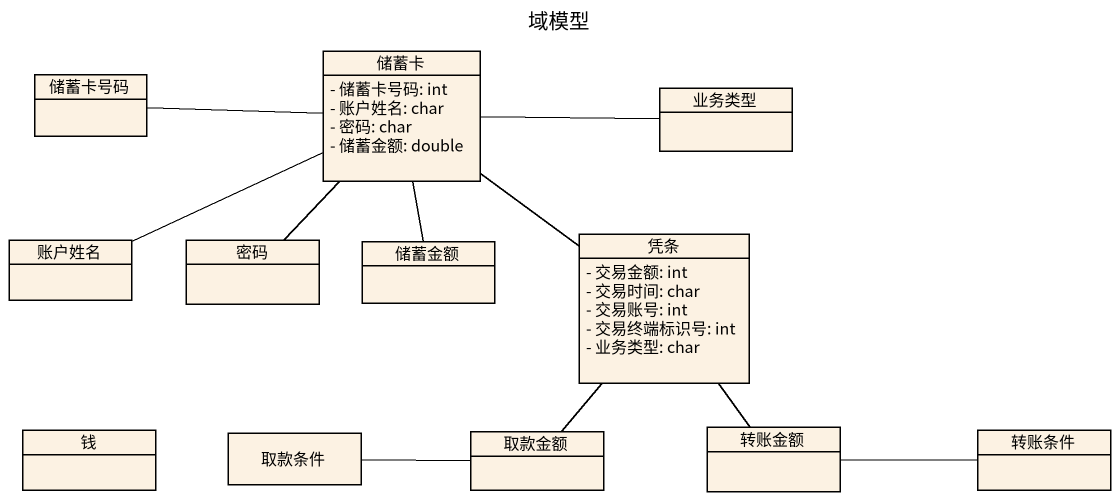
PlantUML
@startuml
title 域模型
hide circle
hide empty members
skinparam classAttributeIconSize 0
class 储蓄卡 {
  - 储蓄卡号码: int
  - 账户姓名: char
  - 密码: char
  - 储蓄金额: double
}
class 储蓄卡号码
class 业务类型
class 账户姓名
class 密码
class 储蓄金额
class 凭条 {
  - 交易金额: int
  - 交易时间: char
  - 交易账号: int
  - 交易终端标识号: int
  - 业务类型: char
}
class 钱
class 取款条件
class 取款金额
class 转账金额
class 转账条件
储蓄卡 -right- 业务类型
储蓄卡 -- 密码
储蓄卡 -- 储蓄金额
储蓄卡 -- 凭条
储蓄卡号码 -right- 储蓄卡
账户姓名 -right- 储蓄卡
凭条 -- 取款金额
凭条 -- 转账金额
取款条件 -right- 取款金额
转账金额 -right- 转账条件
@enduml
